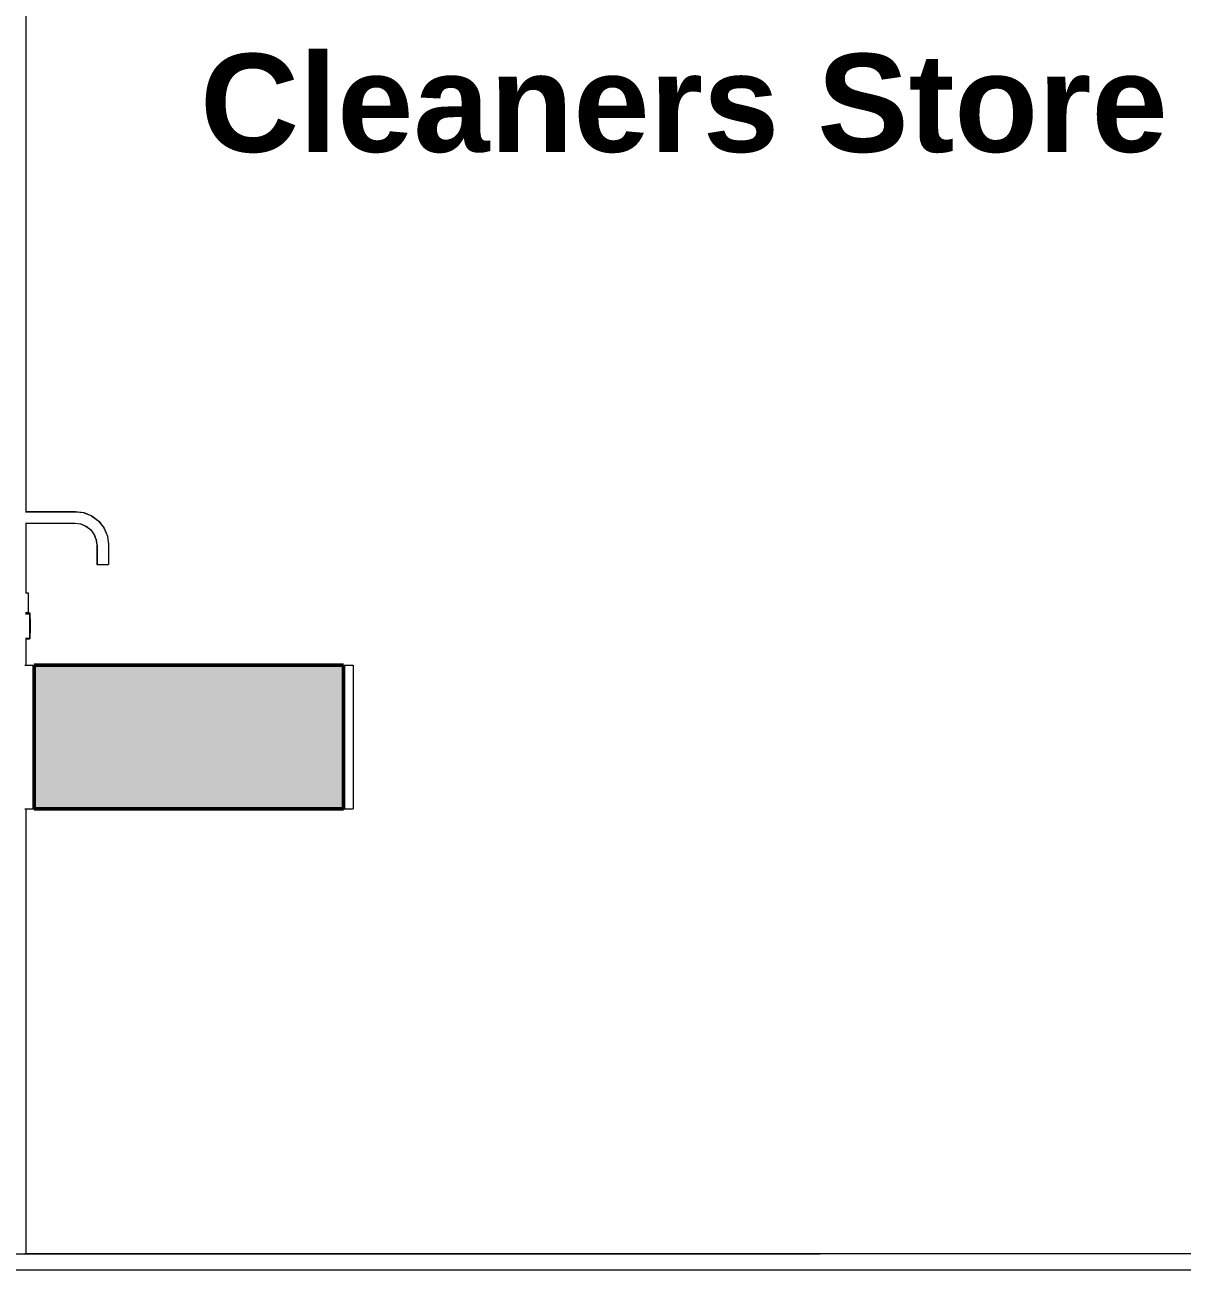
# Model space of a CAD drawing. Header units: millimetres. Extents: x -46169 to 174149, y -86316 to 18123.
# Drawn here: x 128200 to 129969, y -72333 to -70429 of the extents above; entities that cross this region are included whole.
import ezdxf

# ---------------------------------------------------------------- set-up
doc = ezdxf.new("R2010")
doc.units = ezdxf.units.MM
doc.header["$MEASUREMENT"] = 0
doc.linetypes.add('Dashed', pattern=[2822.222233, 1411.111116, -1411.111116])
doc.linetypes.add('Wipeout_Contour', pattern=[1000, 0, -1000])
for name, color, linetype, lineweight in [('A04_A04_1_0_Pen_No__7', 7, 'Continuous', 35), ('A04_A04_1_New_A-20-M_Floor_Slab_Pen_No__4', 7, 'Continuous', 20), ('A04_A04_1_New_A-25-M_Wall_Int_Pen_No__87', 8, 'Continuous', 20), ('A04_A04_1_New_A-35-M_FFE_Sanitary_Pen_No__4', 7, 'Continuous', 20)]:
    doc.layers.add(name, color=color, linetype=linetype, lineweight=lineweight)
for name, color, linetype, lineweight, true_color in [('A04_A04_1_A-35-M_FFE_Sanitary_Pen_No__105', 7, 'Continuous', 15, 0xa6a6a6), ('A04_A04_1_New_A-35-M_FFE_Sanitary_Pen_No__104', 7, 'Continuous', 15, 0xa6a6a6), ('A04_A04_1_New_A-35-M_FFE_Sanitary_Pen_No__24', 7, 'Continuous', 50, 0x2a2a2a)]:
    doc.layers.add(name, color=color, linetype=linetype, lineweight=lineweight, true_color=true_color)
for name, color, linetype in [('A04_A04_1_New_A-20-M_Floor_Slab', 7, 'Continuous'), ('A04_A04_1_New_A-25-M_Wall_Int', 7, 'Continuous'), ('A04_A04_1_New_A-35-M_FFE_Sanitary', 7, 'Continuous')]:
    doc.layers.add(name, color=color, linetype=linetype)
doc.styles.add('GENERATED_STYLE_3', font='')
doc.styles.get('GENERATED_STYLE_3').set_extended_font_data('Arial', bold=True)

msp = doc.modelspace()

# ---------------------------------------------------------------- wipeouts: each hides what was drawn before it
at = {"color": 254, "linetype": 'Wipeout_Contour', "lineweight": 0, "ltscale": 586696.069796}
msp.add_wipeout([(128201, -71190.3), (128201, -71190.9), (128276.4, -71190.9), (128276.4, -71190.3)], dxfattribs=at).dxf.layer = 'A04_A04_1_New_A-35-M_FFE_Sanitary'
at = {"color": 254, "linetype": 'Wipeout_Contour', "lineweight": 0, "ltscale": 440132.079377}
msp.add_wipeout([(128201, -71329.4), (128208, -71329.4), (128201, -71329.1)], dxfattribs=at).dxf.layer = 'A04_A04_1_New_A-35-M_FFE_Sanitary'
at = {"color": 254, "linetype": 'Wipeout_Contour', "lineweight": 0, "ltscale": 587230.510944}
msp.add_wipeout([(128214.2, -71407.9), (128204.7, -71407.9), (128204.7, -71627.9), (128214.2, -71627.9)], dxfattribs=at).dxf.layer = 'A04_A04_1_New_A-35-M_FFE_Sanitary'
at = {"color": 254, "linetype": 'Wipeout_Contour', "lineweight": 0, "ltscale": 588948.44021}
msp.add_wipeout([(128700.2, -71627.9), (128701.8, -71627.9), (128701.8, -71407.9), (128700.2, -71407.9)], dxfattribs=at).dxf.layer = 'A04_A04_1_New_A-35-M_FFE_Sanitary'

# ---------------------------------------------------------------- next in the draw order: wipeouts: each hides what was drawn before it
at = {"color": 254, "linetype": 'Wipeout_Contour', "lineweight": 0, "ltscale": 586693.474303}
msp.add_wipeout([(128201, -71188.4), (128201, -71190), (128276.4, -71190.3), (128276.5, -71188.4)], dxfattribs=at).dxf.layer = 'A04_A04_1_New_A-35-M_FFE_Sanitary'
at = {"color": 254, "linetype": 'Wipeout_Contour', "lineweight": 0, "ltscale": 1173686.998813602}
msp.add_wipeout([(128201, -71328.8), (128208, -71328.8), (128208, -71327.9), (128206, -71327.9), (128205, -71328.1), (128203.8, -71328.2), (128202.5, -71328.2), (128201.1, -71328.2)], dxfattribs=at).dxf.layer = 'A04_A04_1_New_A-35-M_FFE_Sanitary'
at = {"color": 254, "linetype": 'Wipeout_Contour', "lineweight": 0, "ltscale": 587206.400712}
msp.add_wipeout([(128204.7, -71407.9), (128200.4, -71407.9), (128200.4, -71627.9), (128204.7, -71627.9)], dxfattribs=at).dxf.layer = 'A04_A04_1_New_A-35-M_FFE_Sanitary'
at = {"color": 254, "linetype": 'Wipeout_Contour', "lineweight": 0, "ltscale": 588937.448601}
msp.add_wipeout([(128700.2, -71627.9), (128700.2, -71407.9), (128695.5, -71407.9), (128695.5, -71627.9)], dxfattribs=at).dxf.layer = 'A04_A04_1_New_A-35-M_FFE_Sanitary'

# ---------------------------------------------------------------- next in the draw order: wipeouts: each hides what was drawn before it
at = {"color": 254, "linetype": 'Wipeout_Contour', "lineweight": 0, "ltscale": 586689.326182}
msp.add_wipeout([(128276.7, -71185.5), (128201, -71185.5), (128201, -71188.4), (128276.5, -71188.4)], dxfattribs=at).dxf.layer = 'A04_A04_1_New_A-35-M_FFE_Sanitary'
at = {"color": 254, "linetype": 'Wipeout_Contour', "lineweight": 0, "ltscale": 1027036.786356342}
msp.add_wipeout([(128201, -71329.1), (128208, -71329.1), (128208, -71366.7), (128201, -71366.7), (128208, -71367), (128208, -71328.8), (128201, -71328.8)], dxfattribs=at).dxf.layer = 'A04_A04_1_New_A-35-M_FFE_Sanitary'
at = {"color": 254, "linetype": 'Wipeout_Contour', "lineweight": 0, "ltscale": 588914.380414}
msp.add_wipeout([(128695.5, -71627.9), (128695.5, -71407.9), (128687, -71407.9), (128687, -71627.9)], dxfattribs=at).dxf.layer = 'A04_A04_1_New_A-35-M_FFE_Sanitary'

# ---------------------------------------------------------------- next in the draw order: hatches: boundary and pattern name
at = {"layer": 'A04_A04_1_New_A-35-M_FFE_Sanitary_Pen_No__104', "linetype": 'Continuous'}
msp.add_hatch(color=256, dxfattribs=at).paths.add_polyline_path([(128687, -71407.9), (128214.2, -71407.9), (128214.2, -71627.9), (128687, -71627.9)])

# ---------------------------------------------------------------- next in the draw order: wipeouts: each hides what was drawn before it
at = {"color": 254, "linetype": 'Wipeout_Contour', "lineweight": 0, "ltscale": 586683.547545}
msp.add_wipeout([(128277, -71182.1), (128201, -71182.1), (128201, -71185.5), (128276.7, -71185.5)], dxfattribs=at).dxf.layer = 'A04_A04_1_New_A-35-M_FFE_Sanitary'
at = {"color": 254, "linetype": 'Wipeout_Contour', "lineweight": 0, "ltscale": 586850.33182}
msp.add_wipeout([(128201, -71333.8), (128207.9, -71333.8), (128208, -71329.4), (128201, -71329.4)], dxfattribs=at).dxf.layer = 'A04_A04_1_New_A-35-M_FFE_Sanitary'
at = {"color": 254, "linetype": 'Wipeout_Contour', "lineweight": 0, "ltscale": 586920.179119}
msp.add_wipeout([(128201, -71367), (128201, -71367.9), (128208, -71367.9), (128208, -71367)], dxfattribs=at).dxf.layer = 'A04_A04_1_New_A-35-M_FFE_Sanitary'

# ---------------------------------------------------------------- next in the draw order: wipeouts: each hides what was drawn before it
at = {"color": 254, "linetype": 'Wipeout_Contour', "lineweight": 0, "ltscale": 586677.256615}
msp.add_wipeout([(128277.2, -71178.6), (128201, -71178.6), (128201, -71182.1), (128277, -71182.1)], dxfattribs=at).dxf.layer = 'A04_A04_1_New_A-35-M_FFE_Sanitary'
at = {"color": 254, "linetype": 'Wipeout_Contour', "lineweight": 0, "ltscale": 733640.411824}
msp.add_wipeout([(128201, -71362.1), (128201, -71365.6), (128201, -71366.4), (128208, -71366.4), (128207.9, -71362.1)], dxfattribs=at).dxf.layer = 'A04_A04_1_New_A-35-M_FFE_Sanitary'

# ---------------------------------------------------------------- next in the draw order: wipeouts: each hides what was drawn before it
at = {"color": 254, "linetype": 'Wipeout_Contour', "lineweight": 0, "ltscale": 586671.41246}
msp.add_wipeout([(128201, -71175.7), (128201, -71178.6), (128277.2, -71178.6), (128277.4, -71175.7)], dxfattribs=at).dxf.layer = 'A04_A04_1_New_A-35-M_FFE_Sanitary'
at = {"color": 254, "linetype": 'Wipeout_Contour', "lineweight": 0, "ltscale": 586845.193168}
msp.add_wipeout([(128276.4, -71190.9), (128285.5, -71192.1), (128285.7, -71191.5), (128276.4, -71190.3)], dxfattribs=at).dxf.layer = 'A04_A04_1_New_A-35-M_FFE_Sanitary'
at = {"color": 254, "linetype": 'Wipeout_Contour', "lineweight": 0, "ltscale": 733625.014945}
msp.add_wipeout([(128200.9, -71355.6), (128200.9, -71356.4), (128201, -71362.1), (128207.9, -71362.1), (128207.9, -71355.6)], dxfattribs=at).dxf.layer = 'A04_A04_1_New_A-35-M_FFE_Sanitary'

# ---------------------------------------------------------------- next in the draw order: wipeouts: each hides what was drawn before it
at = {"color": 254, "linetype": 'Wipeout_Contour', "lineweight": 0, "ltscale": 586666.917706}
msp.add_wipeout([(128201, -71175.7), (128277.4, -71175.7), (128277.5, -71173.7), (128201, -71173.7)], dxfattribs=at).dxf.layer = 'A04_A04_1_New_A-35-M_FFE_Sanitary'
at = {"color": 254, "linetype": 'Wipeout_Contour', "lineweight": 0, "ltscale": 586843.482193}
msp.add_wipeout([(128276.4, -71190.3), (128285.7, -71191.5), (128286.2, -71189.7), (128276.5, -71188.4)], dxfattribs=at).dxf.layer = 'A04_A04_1_New_A-35-M_FFE_Sanitary'
at = {"color": 254, "linetype": 'Wipeout_Contour', "lineweight": 0, "ltscale": 586889.400619}
msp.add_wipeout([(128200.9, -71355.6), (128207.9, -71355.6), (128207.9, -71347.9), (128200.9, -71347.9)], dxfattribs=at).dxf.layer = 'A04_A04_1_New_A-35-M_FFE_Sanitary'

# ---------------------------------------------------------------- next in the draw order: wipeouts: each hides what was drawn before it
at = {"color": 254, "linetype": 'Wipeout_Contour', "lineweight": 0, "ltscale": 586664.443401}
msp.add_wipeout([(128201, -71173.7), (128277.5, -71173.7), (128277.6, -71172.9), (128201, -71172.9)], dxfattribs=at).dxf.layer = 'A04_A04_1_New_A-35-M_FFE_Sanitary'
at = {"color": 254, "linetype": 'Wipeout_Contour', "lineweight": 0, "ltscale": 586840.250166}
msp.add_wipeout([(128276.5, -71188.4), (128286.2, -71189.7), (128286.9, -71186.8), (128276.7, -71185.5)], dxfattribs=at).dxf.layer = 'A04_A04_1_New_A-35-M_FFE_Sanitary'
at = {"color": 254, "linetype": 'Wipeout_Contour', "lineweight": 0, "ltscale": 733589.754469}
msp.add_wipeout([(128200.9, -71342.7), (128200.9, -71347.9), (128207.9, -71347.9), (128207.9, -71340.3), (128200.9, -71340.3)], dxfattribs=at).dxf.layer = 'A04_A04_1_New_A-35-M_FFE_Sanitary'

# ---------------------------------------------------------------- next in the draw order: wipeouts: each hides what was drawn before it
at = {"color": 254, "linetype": 'Wipeout_Contour', "lineweight": 0, "ltscale": 586835.99193}
msp.add_wipeout([(128276.7, -71185.5), (128286.9, -71186.8), (128287.8, -71183.5), (128277, -71182.1)], dxfattribs=at).dxf.layer = 'A04_A04_1_New_A-35-M_FFE_Sanitary'
at = {"color": 254, "linetype": 'Wipeout_Contour', "lineweight": 0, "ltscale": 586860.790275}
msp.add_wipeout([(128200.9, -71340.3), (128207.9, -71340.3), (128207.9, -71333.8), (128200.9, -71333.8)], dxfattribs=at).dxf.layer = 'A04_A04_1_New_A-35-M_FFE_Sanitary'

# ---------------------------------------------------------------- next in the draw order: wipeouts: each hides what was drawn before it
at = {"color": 254, "linetype": 'Wipeout_Contour', "lineweight": 0, "ltscale": 586831.357813}
msp.add_wipeout([(128277, -71182.1), (128287.8, -71183.5), (128288.7, -71180.1), (128277.2, -71178.6)], dxfattribs=at).dxf.layer = 'A04_A04_1_New_A-35-M_FFE_Sanitary'
at = {"color": 254, "linetype": 'Wipeout_Contour', "lineweight": 0, "ltscale": 440121.390044}
msp.add_wipeout([(128206, -71327.9), (128206, -71297.9), (128205.7, -71328)], dxfattribs=at).dxf.layer = 'A04_A04_1_New_A-35-M_FFE_Sanitary'

# ---------------------------------------------------------------- next in the draw order: wipeouts: each hides what was drawn before it
at = {"color": 254, "linetype": 'Wipeout_Contour', "lineweight": 0, "ltscale": 586827.054508}
msp.add_wipeout([(128277.2, -71178.6), (128288.7, -71180.1), (128289.5, -71177.3), (128277.4, -71175.7)], dxfattribs=at).dxf.layer = 'A04_A04_1_New_A-35-M_FFE_Sanitary'
at = {"color": 254, "linetype": 'Wipeout_Contour', "lineweight": 0, "ltscale": 586879.654752}
msp.add_wipeout([(128285.5, -71192.1), (128293.5, -71195.4), (128293.8, -71194.9), (128285.7, -71191.5)], dxfattribs=at).dxf.layer = 'A04_A04_1_New_A-35-M_FFE_Sanitary'
at = {"color": 254, "linetype": 'Wipeout_Contour', "lineweight": 0, "ltscale": 586817.158956}
msp.add_wipeout([(128205.7, -71328), (128205.7, -71297.9), (128205, -71297.9), (128205, -71328.1)], dxfattribs=at).dxf.layer = 'A04_A04_1_New_A-35-M_FFE_Sanitary'

# ---------------------------------------------------------------- next in the draw order: wipeouts: each hides what was drawn before it
at = {"color": 254, "linetype": 'Wipeout_Contour', "lineweight": 0, "ltscale": 586823.737052}
msp.add_wipeout([(128277.4, -71175.7), (128289.5, -71177.3), (128290, -71175.3), (128277.5, -71173.7)], dxfattribs=at).dxf.layer = 'A04_A04_1_New_A-35-M_FFE_Sanitary'
at = {"color": 254, "linetype": 'Wipeout_Contour', "lineweight": 0, "ltscale": 586879.080799}
msp.add_wipeout([(128285.7, -71191.5), (128293.8, -71194.9), (128294.7, -71193.2), (128286.2, -71189.7)], dxfattribs=at).dxf.layer = 'A04_A04_1_New_A-35-M_FFE_Sanitary'
at = {"color": 254, "linetype": 'Wipeout_Contour', "lineweight": 0, "ltscale": 586813.943084}
msp.add_wipeout([(128205, -71328.1), (128205, -71297.9), (128203.8, -71297.9), (128203.8, -71328.2)], dxfattribs=at).dxf.layer = 'A04_A04_1_New_A-35-M_FFE_Sanitary'

# ---------------------------------------------------------------- next in the draw order: wipeouts: each hides what was drawn before it
at = {"color": 254, "linetype": 'Wipeout_Contour', "lineweight": 0, "ltscale": 586821.908619}
msp.add_wipeout([(128277.5, -71173.7), (128290, -71175.3), (128290.2, -71174.6), (128277.6, -71172.9)], dxfattribs=at).dxf.layer = 'A04_A04_1_New_A-35-M_FFE_Sanitary'
at = {"color": 254, "linetype": 'Wipeout_Contour', "lineweight": 0, "ltscale": 586877.984182}
msp.add_wipeout([(128286.2, -71189.7), (128294.7, -71193.2), (128296.2, -71190.7), (128286.9, -71186.8)], dxfattribs=at).dxf.layer = 'A04_A04_1_New_A-35-M_FFE_Sanitary'
at = {"color": 254, "linetype": 'Wipeout_Contour', "lineweight": 0, "ltscale": 586809.687742}
msp.add_wipeout([(128203.8, -71328.2), (128203.8, -71297.9), (128202.5, -71297.9), (128202.5, -71328.2)], dxfattribs=at).dxf.layer = 'A04_A04_1_New_A-35-M_FFE_Sanitary'

# ---------------------------------------------------------------- next in the draw order: wipeouts: each hides what was drawn before it
at = {"color": 254, "linetype": 'Wipeout_Contour', "lineweight": 0, "ltscale": 586876.538065}
msp.add_wipeout([(128286.9, -71186.8), (128296.2, -71190.7), (128297.9, -71187.7), (128287.8, -71183.5)], dxfattribs=at).dxf.layer = 'A04_A04_1_New_A-35-M_FFE_Sanitary'
at = {"color": 254, "linetype": 'Wipeout_Contour', "lineweight": 0, "ltscale": 586805.005799}
msp.add_wipeout([(128202.5, -71328.2), (128202.5, -71297.9), (128201.1, -71297.9), (128201.1, -71328.2)], dxfattribs=at).dxf.layer = 'A04_A04_1_New_A-35-M_FFE_Sanitary'

# ---------------------------------------------------------------- next in the draw order: wipeouts: each hides what was drawn before it
at = {"color": 254, "linetype": 'Wipeout_Contour', "lineweight": 0, "ltscale": 586874.966804}
msp.add_wipeout([(128287.8, -71183.5), (128297.9, -71187.7), (128299.6, -71184.7), (128288.7, -71180.1)], dxfattribs=at).dxf.layer = 'A04_A04_1_New_A-35-M_FFE_Sanitary'

# ---------------------------------------------------------------- next in the draw order: wipeouts: each hides what was drawn before it
at = {"color": 254, "linetype": 'Wipeout_Contour', "lineweight": 0, "ltscale": 586873.511312}
msp.add_wipeout([(128288.7, -71180.1), (128299.6, -71184.7), (128301.1, -71182.1), (128289.5, -71177.3)], dxfattribs=at).dxf.layer = 'A04_A04_1_New_A-35-M_FFE_Sanitary'
at = {"color": 254, "linetype": 'Wipeout_Contour', "lineweight": 0, "ltscale": 586914.061497}
msp.add_wipeout([(128293.5, -71195.4), (128300.3, -71200.6), (128300.7, -71200.2), (128293.8, -71194.9)], dxfattribs=at).dxf.layer = 'A04_A04_1_New_A-35-M_FFE_Sanitary'

# ---------------------------------------------------------------- next in the draw order: wipeouts: each hides what was drawn before it
at = {"color": 254, "linetype": 'Wipeout_Contour', "lineweight": 0, "ltscale": 586872.392404}
msp.add_wipeout([(128289.5, -71177.3), (128301.1, -71182.1), (128302.1, -71180.3), (128290, -71175.3)], dxfattribs=at).dxf.layer = 'A04_A04_1_New_A-35-M_FFE_Sanitary'
at = {"color": 254, "linetype": 'Wipeout_Contour', "lineweight": 0, "ltscale": 586914.806162}
msp.add_wipeout([(128293.8, -71194.9), (128300.7, -71200.2), (128302.1, -71198.8), (128294.7, -71193.2)], dxfattribs=at).dxf.layer = 'A04_A04_1_New_A-35-M_FFE_Sanitary'

# ---------------------------------------------------------------- next in the draw order: wipeouts: each hides what was drawn before it
at = {"color": 254, "linetype": 'Wipeout_Contour', "lineweight": 0, "ltscale": 586871.777401}
msp.add_wipeout([(128290, -71175.3), (128302.1, -71180.3), (128302.5, -71179.7), (128290.2, -71174.6)], dxfattribs=at).dxf.layer = 'A04_A04_1_New_A-35-M_FFE_Sanitary'
at = {"color": 254, "linetype": 'Wipeout_Contour', "lineweight": 0, "ltscale": 586916.207442}
msp.add_wipeout([(128294.7, -71193.2), (128302.1, -71198.8), (128304.1, -71196.8), (128296.2, -71190.7)], dxfattribs=at).dxf.layer = 'A04_A04_1_New_A-35-M_FFE_Sanitary'

# ---------------------------------------------------------------- next in the draw order: wipeouts: each hides what was drawn before it
at = {"color": 254, "linetype": 'Wipeout_Contour', "lineweight": 0, "ltscale": 586918.058934}
msp.add_wipeout([(128296.2, -71190.7), (128304.1, -71196.8), (128306.5, -71194.3), (128297.9, -71187.7)], dxfattribs=at).dxf.layer = 'A04_A04_1_New_A-35-M_FFE_Sanitary'

# ---------------------------------------------------------------- next in the draw order: wipeouts: each hides what was drawn before it
at = {"color": 254, "linetype": 'Wipeout_Contour', "lineweight": 0, "ltscale": 586920.083176}
msp.add_wipeout([(128297.9, -71187.7), (128306.5, -71194.3), (128309, -71191.9), (128299.6, -71184.7)], dxfattribs=at).dxf.layer = 'A04_A04_1_New_A-35-M_FFE_Sanitary'

# ---------------------------------------------------------------- next in the draw order: wipeouts: each hides what was drawn before it
at = {"color": 254, "linetype": 'Wipeout_Contour', "lineweight": 0, "ltscale": 586921.97346}
msp.add_wipeout([(128299.6, -71184.7), (128309, -71191.9), (128311.1, -71189.8), (128301.1, -71182.1)], dxfattribs=at).dxf.layer = 'A04_A04_1_New_A-35-M_FFE_Sanitary'

# ---------------------------------------------------------------- next in the draw order: wipeouts: each hides what was drawn before it
at = {"color": 254, "linetype": 'Wipeout_Contour', "lineweight": 0, "ltscale": 586923.440898}
msp.add_wipeout([(128301.1, -71182.1), (128311.1, -71189.8), (128312.6, -71188.3), (128302.1, -71180.3)], dxfattribs=at).dxf.layer = 'A04_A04_1_New_A-35-M_FFE_Sanitary'
at = {"color": 254, "linetype": 'Wipeout_Contour', "lineweight": 0, "ltscale": 586947.144462}
msp.add_wipeout([(128300.3, -71200.6), (128305.5, -71207.5), (128306, -71207.1), (128300.7, -71200.2)], dxfattribs=at).dxf.layer = 'A04_A04_1_New_A-35-M_FFE_Sanitary'

# ---------------------------------------------------------------- next in the draw order: wipeouts: each hides what was drawn before it
at = {"color": 254, "linetype": 'Wipeout_Contour', "lineweight": 0, "ltscale": 586924.258947}
msp.add_wipeout([(128302.1, -71180.3), (128312.6, -71188.3), (128313.1, -71187.8), (128302.5, -71179.7)], dxfattribs=at).dxf.layer = 'A04_A04_1_New_A-35-M_FFE_Sanitary'
at = {"color": 254, "linetype": 'Wipeout_Contour', "lineweight": 0, "ltscale": 586949.155327}
msp.add_wipeout([(128300.7, -71200.2), (128306, -71207.1), (128307.7, -71206.2), (128302.1, -71198.8)], dxfattribs=at).dxf.layer = 'A04_A04_1_New_A-35-M_FFE_Sanitary'

# ---------------------------------------------------------------- next in the draw order: wipeouts: each hides what was drawn before it
at = {"color": 254, "linetype": 'Wipeout_Contour', "lineweight": 0, "ltscale": 586952.957405}
msp.add_wipeout([(128302.1, -71198.8), (128307.7, -71206.2), (128310.2, -71204.7), (128304.1, -71196.8)], dxfattribs=at).dxf.layer = 'A04_A04_1_New_A-35-M_FFE_Sanitary'

# ---------------------------------------------------------------- next in the draw order: wipeouts: each hides what was drawn before it
at = {"color": 254, "linetype": 'Wipeout_Contour', "lineweight": 0, "ltscale": 586957.979222}
msp.add_wipeout([(128304.1, -71196.8), (128310.2, -71204.7), (128313.2, -71203), (128306.5, -71194.3)], dxfattribs=at).dxf.layer = 'A04_A04_1_New_A-35-M_FFE_Sanitary'

# ---------------------------------------------------------------- next in the draw order: wipeouts: each hides what was drawn before it
at = {"color": 254, "linetype": 'Wipeout_Contour', "lineweight": 0, "ltscale": 586963.460557}
msp.add_wipeout([(128306.5, -71194.3), (128313.2, -71203), (128316.2, -71201.3), (128309, -71191.9)], dxfattribs=at).dxf.layer = 'A04_A04_1_New_A-35-M_FFE_Sanitary'

# ---------------------------------------------------------------- next in the draw order: wipeouts: each hides what was drawn before it
at = {"color": 254, "linetype": 'Wipeout_Contour', "lineweight": 0, "ltscale": 586968.568186}
msp.add_wipeout([(128309, -71191.9), (128316.2, -71201.3), (128318.8, -71199.8), (128311.1, -71189.8)], dxfattribs=at).dxf.layer = 'A04_A04_1_New_A-35-M_FFE_Sanitary'

# ---------------------------------------------------------------- next in the draw order: wipeouts: each hides what was drawn before it
at = {"color": 254, "linetype": 'Wipeout_Contour', "lineweight": 0, "ltscale": 586972.523218}
msp.add_wipeout([(128311.1, -71189.8), (128318.8, -71199.8), (128320.6, -71198.8), (128312.6, -71188.3)], dxfattribs=at).dxf.layer = 'A04_A04_1_New_A-35-M_FFE_Sanitary'

# ---------------------------------------------------------------- next in the draw order: wipeouts: each hides what was drawn before it
at = {"color": 254, "linetype": 'Wipeout_Contour', "lineweight": 0, "ltscale": 586974.720162}
msp.add_wipeout([(128312.6, -71188.3), (128320.6, -71198.8), (128321.2, -71198.4), (128313.1, -71187.8)], dxfattribs=at).dxf.layer = 'A04_A04_1_New_A-35-M_FFE_Sanitary'

# ---------------------------------------------------------------- next in the draw order: wipeouts: each hides what was drawn before it
at = {"color": 254, "linetype": 'Wipeout_Contour', "lineweight": 0, "ltscale": 586976.649343}
msp.add_wipeout([(128305.5, -71207.5), (128308.8, -71215.4), (128309.4, -71215.2), (128306, -71207.1)], dxfattribs=at).dxf.layer = 'A04_A04_1_New_A-35-M_FFE_Sanitary'

# ---------------------------------------------------------------- next in the draw order: wipeouts: each hides what was drawn before it
at = {"color": 254, "linetype": 'Wipeout_Contour', "lineweight": 0, "ltscale": 586979.787164}
msp.add_wipeout([(128306, -71207.1), (128309.4, -71215.2), (128311.2, -71214.7), (128307.7, -71206.2)], dxfattribs=at).dxf.layer = 'A04_A04_1_New_A-35-M_FFE_Sanitary'

# ---------------------------------------------------------------- next in the draw order: wipeouts: each hides what was drawn before it
at = {"color": 254, "linetype": 'Wipeout_Contour', "lineweight": 0, "ltscale": 586985.729069}
msp.add_wipeout([(128307.7, -71206.2), (128311.2, -71214.7), (128314, -71214), (128310.2, -71204.7)], dxfattribs=at).dxf.layer = 'A04_A04_1_New_A-35-M_FFE_Sanitary'

# ---------------------------------------------------------------- next in the draw order: wipeouts: each hides what was drawn before it
at = {"color": 254, "linetype": 'Wipeout_Contour', "lineweight": 0, "ltscale": 586993.577871}
msp.add_wipeout([(128310.2, -71204.7), (128314, -71214), (128317.4, -71213.1), (128313.2, -71203)], dxfattribs=at).dxf.layer = 'A04_A04_1_New_A-35-M_FFE_Sanitary'

# ---------------------------------------------------------------- next in the draw order: wipeouts: each hides what was drawn before it
at = {"color": 254, "linetype": 'Wipeout_Contour', "lineweight": 0, "ltscale": 587002.142477}
msp.add_wipeout([(128313.2, -71203), (128317.4, -71213.1), (128320.7, -71212.2), (128316.2, -71201.3)], dxfattribs=at).dxf.layer = 'A04_A04_1_New_A-35-M_FFE_Sanitary'

# ---------------------------------------------------------------- next in the draw order: wipeouts: each hides what was drawn before it
at = {"color": 254, "linetype": 'Wipeout_Contour', "lineweight": 0, "ltscale": 587010.120089}
msp.add_wipeout([(128316.2, -71201.3), (128320.7, -71212.2), (128323.6, -71211.4), (128318.8, -71199.8)], dxfattribs=at).dxf.layer = 'A04_A04_1_New_A-35-M_FFE_Sanitary'

# ---------------------------------------------------------------- next in the draw order: wipeouts: each hides what was drawn before it
at = {"color": 254, "linetype": 'Wipeout_Contour', "lineweight": 0, "ltscale": 587016.29487}
msp.add_wipeout([(128318.8, -71199.8), (128323.6, -71211.4), (128325.6, -71210.9), (128320.6, -71198.8)], dxfattribs=at).dxf.layer = 'A04_A04_1_New_A-35-M_FFE_Sanitary'

# ---------------------------------------------------------------- next in the draw order: wipeouts: each hides what was drawn before it
at = {"color": 254, "linetype": 'Wipeout_Contour', "lineweight": 0, "ltscale": 587019.723018}
msp.add_wipeout([(128320.6, -71198.8), (128325.6, -71210.9), (128326.3, -71210.7), (128321.2, -71198.4)], dxfattribs=at).dxf.layer = 'A04_A04_1_New_A-35-M_FFE_Sanitary'
at = {"color": 254, "linetype": 'Wipeout_Contour', "lineweight": 0, "ltscale": 587001.241614}
msp.add_wipeout([(128308.8, -71215.4), (128310, -71224.5), (128310.6, -71224.5), (128309.4, -71215.2)], dxfattribs=at).dxf.layer = 'A04_A04_1_New_A-35-M_FFE_Sanitary'

# ---------------------------------------------------------------- next in the draw order: wipeouts: each hides what was drawn before it
at = {"color": 254, "linetype": 'Wipeout_Contour', "lineweight": 0, "ltscale": 587005.180118}
msp.add_wipeout([(128309.4, -71215.2), (128310.6, -71224.5), (128312.5, -71224.3), (128311.2, -71214.7)], dxfattribs=at).dxf.layer = 'A04_A04_1_New_A-35-M_FFE_Sanitary'

# ---------------------------------------------------------------- next in the draw order: wipeouts: each hides what was drawn before it
at = {"color": 254, "linetype": 'Wipeout_Contour', "lineweight": 0, "ltscale": 587012.662407}
msp.add_wipeout([(128311.2, -71214.7), (128312.5, -71224.3), (128315.4, -71224.2), (128314, -71214)], dxfattribs=at).dxf.layer = 'A04_A04_1_New_A-35-M_FFE_Sanitary'

# ---------------------------------------------------------------- next in the draw order: wipeouts: each hides what was drawn before it
at = {"color": 254, "linetype": 'Wipeout_Contour', "lineweight": 0, "ltscale": 587022.553018}
msp.add_wipeout([(128314, -71214), (128315.4, -71224.2), (128318.8, -71223.9), (128317.4, -71213.1)], dxfattribs=at).dxf.layer = 'A04_A04_1_New_A-35-M_FFE_Sanitary'

# ---------------------------------------------------------------- next in the draw order: wipeouts: each hides what was drawn before it
at = {"color": 254, "linetype": 'Wipeout_Contour', "lineweight": 0, "ltscale": 587033.347781}
msp.add_wipeout([(128317.4, -71213.1), (128318.8, -71223.9), (128322.3, -71223.7), (128320.7, -71212.2)], dxfattribs=at).dxf.layer = 'A04_A04_1_New_A-35-M_FFE_Sanitary'

# ---------------------------------------------------------------- next in the draw order: wipeouts: each hides what was drawn before it
at = {"color": 254, "linetype": 'Wipeout_Contour', "lineweight": 0, "ltscale": 587043.403929}
msp.add_wipeout([(128320.7, -71212.2), (128322.3, -71223.7), (128325.2, -71223.5), (128323.6, -71211.4)], dxfattribs=at).dxf.layer = 'A04_A04_1_New_A-35-M_FFE_Sanitary'
at = {"color": 254, "linetype": 'Wipeout_Contour', "lineweight": 0, "ltscale": 587040.814555}
msp.add_wipeout([(128310, -71224.5), (128310, -71253.9), (128310.6, -71253.9), (128310.6, -71224.5)], dxfattribs=at).dxf.layer = 'A04_A04_1_New_A-35-M_FFE_Sanitary'

# ---------------------------------------------------------------- next in the draw order: wipeouts: each hides what was drawn before it
at = {"color": 254, "linetype": 'Wipeout_Contour', "lineweight": 0, "ltscale": 587051.190016}
msp.add_wipeout([(128323.6, -71211.4), (128325.2, -71223.5), (128327.2, -71223.4), (128325.6, -71210.9)], dxfattribs=at).dxf.layer = 'A04_A04_1_New_A-35-M_FFE_Sanitary'
at = {"color": 254, "linetype": 'Wipeout_Contour', "lineweight": 0, "ltscale": 587045.111733}
msp.add_wipeout([(128310.6, -71224.5), (128310.6, -71253.9), (128312.5, -71253.9), (128312.5, -71224.3)], dxfattribs=at).dxf.layer = 'A04_A04_1_New_A-35-M_FFE_Sanitary'

# ---------------------------------------------------------------- next in the draw order: wipeouts: each hides what was drawn before it
at = {"color": 254, "linetype": 'Wipeout_Contour', "lineweight": 0, "ltscale": 587055.51812}
msp.add_wipeout([(128325.6, -71210.9), (128327.2, -71223.4), (128328, -71223.3), (128326.3, -71210.7)], dxfattribs=at).dxf.layer = 'A04_A04_1_New_A-35-M_FFE_Sanitary'
at = {"color": 254, "linetype": 'Wipeout_Contour', "lineweight": 0, "ltscale": 587053.297992}
msp.add_wipeout([(128312.5, -71224.3), (128312.5, -71253.9), (128315.4, -71253.9), (128315.4, -71224.2)], dxfattribs=at).dxf.layer = 'A04_A04_1_New_A-35-M_FFE_Sanitary'

# ---------------------------------------------------------------- next in the draw order: wipeouts: each hides what was drawn before it
at = {"color": 254, "linetype": 'Wipeout_Contour', "lineweight": 0, "ltscale": 587064.127}
msp.add_wipeout([(128315.4, -71224.2), (128315.4, -71253.9), (128318.8, -71253.9), (128318.8, -71223.9)], dxfattribs=at).dxf.layer = 'A04_A04_1_New_A-35-M_FFE_Sanitary'

# ---------------------------------------------------------------- next in the draw order: wipeouts: each hides what was drawn before it
at = {"color": 254, "linetype": 'Wipeout_Contour', "lineweight": 0, "ltscale": 587075.950168}
msp.add_wipeout([(128318.8, -71223.9), (128318.8, -71253.9), (128322.3, -71253.9), (128322.3, -71223.7)], dxfattribs=at).dxf.layer = 'A04_A04_1_New_A-35-M_FFE_Sanitary'

# ---------------------------------------------------------------- next in the draw order: wipeouts: each hides what was drawn before it
at = {"color": 254, "linetype": 'Wipeout_Contour', "lineweight": 0, "ltscale": 587086.967535}
msp.add_wipeout([(128322.3, -71223.7), (128322.3, -71253.9), (128325.2, -71253.9), (128325.2, -71223.5)], dxfattribs=at).dxf.layer = 'A04_A04_1_New_A-35-M_FFE_Sanitary'

# ---------------------------------------------------------------- next in the draw order: wipeouts: each hides what was drawn before it
at = {"color": 254, "linetype": 'Wipeout_Contour', "lineweight": 0, "ltscale": 587095.50177}
msp.add_wipeout([(128325.2, -71223.5), (128325.2, -71253.9), (128327.2, -71253.9), (128327.2, -71223.4)], dxfattribs=at).dxf.layer = 'A04_A04_1_New_A-35-M_FFE_Sanitary'

# ---------------------------------------------------------------- next in the draw order: wipeouts: each hides what was drawn before it
at = {"color": 254, "linetype": 'Wipeout_Contour', "lineweight": 0, "ltscale": 587100.253501}
msp.add_wipeout([(128327.2, -71223.4), (128327.2, -71253.9), (128328, -71253.9), (128328, -71223.3)], dxfattribs=at).dxf.layer = 'A04_A04_1_New_A-35-M_FFE_Sanitary'

# ---------------------------------------------------------------- next in the draw order: wipeouts: each hides what was drawn before it
at = {"color": 254, "linetype": 'Wipeout_Contour', "lineweight": 0, "ltscale": 6019611.345790159}
msp.add_wipeout([(130675.3, -68707.9), (128202.1, -68707.9), (128202.1, -71172.9), (128277.6, -71172.9), (128290.2, -71174.6), (128302.5, -71179.7), (128313.1, -71187.8), (128321.2, -71198.4), (128326.3, -71210.7), (128328, -71223.3), (128328, -71253.9), (128310, -71253.9), (128310, -71224.5), (128308.8, -71215.4), (128305.5, -71207.5), (128300.3, -71200.6), (128293.5, -71195.4), (128285.5, -71192.1), (128276.4, -71190.9), (128202.1, -71190.9), (128202.1, -71297.9), (128206, -71297.9), (128206, -71327.9), (128208, -71327.9), (128208, -71328.8), (128208, -71329.4), (128208, -71333.8), (128208.1, -71340.3), (128208.1, -71347.9), (128208.1, -71355.6), (128208, -71362.1), (128208, -71366.4), (128208, -71367), (128208, -71367.9), (128202.1, -71367.9), (128202.1, -71407.9), (128701.8, -71407.9), (128701.8, -71627.9), (128202.1, -71627.9), (128202.1, -72307.9), (130675.3, -72307.9)], dxfattribs=at).dxf.layer = 'A04_A04_1_New_A-25-M_Wall_Int'

# ---------------------------------------------------------------- next in the draw order: linework, layer by layer
at = {"layer": 'A04_A04_1_New_A-35-M_FFE_Sanitary_Pen_No__24', "linetype": 'Continuous'}
for p, q in [((128214.2, -71407.9), (128214.2, -71627.9)), ((128687, -71407.9), (128214.2, -71407.9)), ((128687, -71407.9), (128687, -71627.9)), ((128687, -71627.9), (128214.2, -71627.9))]:
    msp.add_line(p, q, dxfattribs=at)
at = {"layer": 'A04_A04_1_New_A-35-M_FFE_Sanitary_Pen_No__4', "linetype": 'Continuous'}
for p, q in [((128277.6, -71172.9), (128290.2, -71174.6)), ((128290.2, -71174.6), (128302.5, -71179.7)), ((128302.5, -71179.7), (128313.1, -71187.8)), ((128276.4, -71190.9), (128285.5, -71192.1)), ((128285.5, -71192.1), (128293.5, -71195.4)), ((128293.5, -71195.4), (128300.3, -71200.6)), ((128300.3, -71200.6), (128305.5, -71207.5)), ((128313.1, -71187.8), (128321.2, -71198.4)), ((128321.2, -71198.4), (128326.3, -71210.7)), ((128305.5, -71207.5), (128308.8, -71215.4)), ((128308.8, -71215.4), (128310, -71224.5)), ((128326.3, -71210.7), (128328, -71223.3)), ((128328, -71223.3), (128328, -71253.9)), ((128310, -71224.5), (128310, -71253.9)), ((128310, -71253.9), (128310.6, -71253.9)), ((128310.6, -71253.9), (128312.5, -71253.9)), ((128312.5, -71253.9), (128315.4, -71253.9)), ((128315.4, -71253.9), (128318.8, -71253.9)), ((128318.8, -71253.9), (128322.3, -71253.9)), ((128322.3, -71253.9), (128325.2, -71253.9)), ((128325.2, -71253.9), (128327.2, -71253.9)), ((128327.2, -71253.9), (128328, -71253.9)), ((128687, -71407.9), (128695.5, -71407.9)), ((128695.5, -71407.9), (128700.2, -71407.9)), ((128700.2, -71407.9), (128701.8, -71407.9)), ((128701.8, -71407.9), (128701.8, -71627.9)), ((128687, -71627.9), (128695.5, -71627.9)), ((128695.5, -71627.9), (128700.2, -71627.9)), ((128700.2, -71627.9), (128701.8, -71627.9))]:
    msp.add_line(p, q, dxfattribs=at)

# ---------------------------------------------------------------- next in the draw order: texts
at = {"layer": 'A04_A04_1_0_Pen_No__7', "linetype": 'Continuous', "insert": (128468, -70625.4), "char_height": 150, "attachment_point": 7, "style": 'GENERATED_STYLE_3'}
msp.add_mtext('\\A1;{\\fArial|b1|i0|c0|p34;Cleaners Store}', dxfattribs=at)

# ---------------------------------------------------------------- next in the draw order: wipeouts: each hides what was drawn before it
at = {"color": 254, "linetype": 'Wipeout_Contour', "lineweight": 0, "ltscale": 4399502.65972948}
msp.add_wipeout([(128202.1, -68707.9), (128200.3, -68707.9), (128200.3, -72307.9), (128201, -72307.9), (128201, -71627.9), (128200.4, -71627.9), (128200.4, -71407.9), (128201, -71407.9), (128201, -71367.9), (128201, -71365.6), (128201, -71362.1), (128200.9, -71356.4), (128200.9, -71347.9), (128200.9, -71361.7), (128200.9, -71342.7), (128200.9, -71333.8), (128201, -71329.4), (128201, -71328.2), (128201, -71297.9), (128201, -71214.3), (128201, -71198.3), (128201, -71297.9), (128202.1, -71297.9), (128202.1, -71190.9), (128201, -71190.9), (128201, -71190), (128201, -71182.2), (128201, -71174.1), (128201, -71172.9), (128202.1, -71172.9)], dxfattribs=at).dxf.layer = 'A04_A04_1_New_A-25-M_Wall_Int'

# ---------------------------------------------------------------- next in the draw order: linework, layer by layer
at = {"layer": 'A04_A04_1_New_A-25-M_Wall_Int_Pen_No__87', "linetype": 'Continuous'}
for p, q in [((128202.1, -71172.9), (128202.1, -68707.9)), ((128202.1, -71297.9), (128202.1, -71190.9))]:
    msp.add_line(p, q, dxfattribs=at)
at = {"layer": 'A04_A04_1_New_A-35-M_FFE_Sanitary_Pen_No__4', "linetype": 'Continuous'}
for p, q in [((128201, -71172.9), (128277.6, -71172.9)), ((128201, -71190.9), (128276.4, -71190.9)), ((128201.1, -71297.9), (128201, -71297.9)), ((128202.5, -71297.9), (128201.1, -71297.9)), ((128203.8, -71297.9), (128202.5, -71297.9)), ((128205, -71297.9), (128203.8, -71297.9)), ((128205.7, -71297.9), (128205, -71297.9)), ((128206, -71297.9), (128205.7, -71297.9)), ((128206, -71327.9), (128206, -71297.9)), ((128201.1, -71328.2), (128201, -71328.2)), ((128201, -71328.8), (128208, -71328.8)), ((128201, -71329.1), (128208, -71329.1)), ((128202.5, -71328.2), (128201.1, -71328.2)), ((128203.8, -71328.2), (128202.5, -71328.2)), ((128205, -71328.1), (128203.8, -71328.2)), ((128205.7, -71328), (128205, -71328.1)), ((128206, -71327.9), (128205.7, -71328)), ((128206, -71327.9), (128208, -71327.9)), ((128207.9, -71333.8), (128208, -71329.4)), ((128207.9, -71340.3), (128207.9, -71333.8)), ((128208, -71328.8), (128208, -71327.9)), ((128208, -71327.9), (128208, -71328.8)), ((128208, -71329.1), (128208, -71328.8)), ((128208, -71328.8), (128208, -71329.4)), ((128208, -71329.4), (128208, -71329.1)), ((128208, -71329.4), (128208, -71333.8)), ((128208, -71333.8), (128208.1, -71340.3)), ((128207.9, -71347.9), (128207.9, -71340.3)), ((128207.9, -71355.6), (128207.9, -71347.9)), ((128208.1, -71340.3), (128208.1, -71347.9)), ((128208.1, -71347.9), (128208.1, -71355.6))]:
    msp.add_line(p, q, dxfattribs=at)

# ---------------------------------------------------------------- next in the draw order: wipeouts: each hides what was drawn before it
at = {"color": 254, "linetype": 'Wipeout_Contour', "lineweight": 0, "ltscale": 586949.733842}
msp.add_wipeout([(128201, -71367.9), (128201, -71407.9), (128202.1, -71407.9), (128202.1, -71367.9)], dxfattribs=at).dxf.layer = 'A04_A04_1_New_A-25-M_Wall_Int'
at = {"color": 254, "linetype": 'Wipeout_Contour', "lineweight": 0, "ltscale": 588083.10285}
msp.add_wipeout([(128201, -72307.9), (128202.1, -72307.9), (128202.1, -71627.9), (128201, -71627.9)], dxfattribs=at).dxf.layer = 'A04_A04_1_New_A-25-M_Wall_Int'

# ---------------------------------------------------------------- next in the draw order: linework, layer by layer
at = {"layer": 'A04_A04_1_New_A-25-M_Wall_Int_Pen_No__87', "linetype": 'Continuous'}
msp.add_line((128202.1, -71407.9), (128202.1, -71367.9), dxfattribs=at)
at = {"layer": 'A04_A04_1_New_A-35-M_FFE_Sanitary_Pen_No__4', "linetype": 'Continuous'}
for p, q in [((128208, -71328.8), (128208, -71367)), ((128208, -71366.7), (128208, -71329.1)), ((128207.9, -71362.1), (128207.9, -71355.6)), ((128208.1, -71355.6), (128208, -71362.1)), ((128201, -71366.7), (128208, -71366.7)), ((128201, -71367), (128208, -71367)), ((128201, -71367.9), (128208, -71367.9)), ((128208, -71366.4), (128207.9, -71362.1)), ((128208, -71362.1), (128208, -71366.4)), ((128208, -71366.7), (128208, -71366.4)), ((128208, -71366.4), (128208, -71366.7)), ((128208, -71367), (128208, -71366.7)), ((128208, -71367.9), (128208, -71367)), ((128208, -71367), (128208, -71367.9)), ((128200.4, -71407.9), (128204.7, -71407.9)), ((128204.7, -71407.9), (128214.2, -71407.9)), ((128200.4, -71627.9), (128204.7, -71627.9)), ((128204.7, -71627.9), (128214.2, -71627.9))]:
    msp.add_line(p, q, dxfattribs=at)

# ---------------------------------------------------------------- next in the draw order: wipeouts: each hides what was drawn before it
at = {"color": 254, "linetype": 'Wipeout_Contour', "lineweight": 0, "ltscale": 591000.517019}
msp.add_wipeout([(131120.2, -72307.9), (126550.9, -72307.9), (126550.9, -72332.9), (131120.2, -72332.9)], dxfattribs=at).dxf.layer = 'A04_A04_1_New_A-20-M_Floor_Slab'

# ---------------------------------------------------------------- next in the draw order: linework, layer by layer
at = {"layer": 'A04_A04_1_A-35-M_FFE_Sanitary_Pen_No__105', "linetype": 'Dashed'}
msp.add_line((105427.1, -72307.9), (131120.2, -72307.9), dxfattribs=at)
at = {"layer": 'A04_A04_1_New_A-20-M_Floor_Slab_Pen_No__4', "linetype": 'Continuous'}
msp.add_line((130675.3, -72307.9), (128200.3, -72307.9), dxfattribs=at)
at = {"layer": 'A04_A04_1_New_A-25-M_Wall_Int_Pen_No__87', "linetype": 'Continuous'}
msp.add_line((128202.1, -72307.9), (128202.1, -71627.9), dxfattribs=at)

# ---------------------------------------------------------------- next in the draw order: wipeouts: each hides what was drawn before it
at = {"color": 254, "linetype": 'Wipeout_Contour', "lineweight": 0, "ltscale": 591294.682068}
msp.add_wipeout([(131120.2, -72332.9), (126550.9, -72332.9), (126550.9, -72607.9), (131120.2, -72607.9)], dxfattribs=at).dxf.layer = 'A04_A04_1_New_A-20-M_Floor_Slab'

# ---------------------------------------------------------------- next in the draw order: linework, layer by layer
at = {"layer": 'A04_A04_1_New_A-20-M_Floor_Slab_Pen_No__4', "linetype": 'Continuous'}
msp.add_line((131120.2, -72332.9), (126550.9, -72332.9), dxfattribs=at)

doc.saveas('drawing.dxf')
